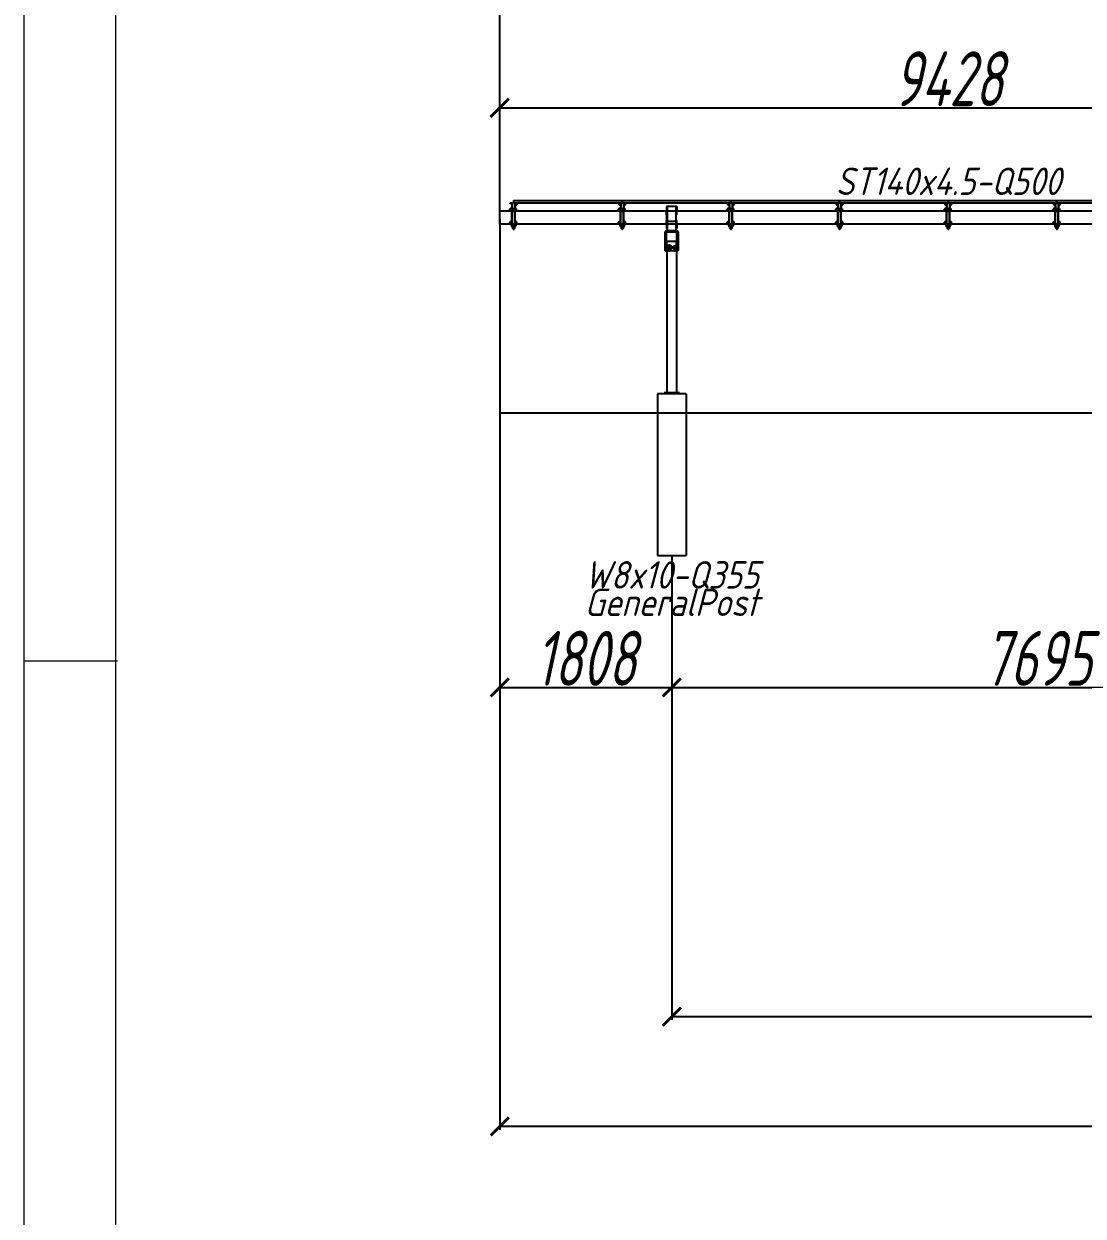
# Model space of a CAD drawing. Header units: millimetres. Extents: x -962 to 79815, y -55582 to 115780.
# Drawn here: x -962 to 10170, y -18576 to -6041 of the extents above; entities that cross this region are included whole.
import ezdxf
from ezdxf.enums import TextEntityAlignment as Align

# ---------------------------------------------------------------- set-up
doc = ezdxf.new("R2010")
doc.units = ezdxf.units.MM
doc.linetypes.add('HIDDEN', pattern=[9.525, 6.35, -3.175])
doc.layers.add('01 Heavy line', color=7, linetype='Continuous', lineweight=18)
doc.layers.add('01-Dimension', color=4, linetype='Continuous')
doc.layers.add('03-Text', color=3, linetype='Continuous')
doc.styles.add('GreenexSolar', font='gbeitc.shx', dxfattribs={"width": 0.8, "height": 576.977143})
doc.dimstyles.new('GreenexSolar', dxfattribs={"dimtxt": 3, "dimasz": 1, "dimexe": 0.18, "dimexo": 0.0625, "dimgap": 0.09, "dimtad": 1, "dimtih": 1, "dimtoh": 1, "dimdec": 0, "dimzin": 0, "dimdsep": 46, "dimtxsty": 'GreenexSolar', "dimblk": 'ARCHTICK', "dimcen": 0.09, "dimclrd": 4, "dimclre": 4, "dimclrt": 3, "dimadec": 0, "dimazin": 0, "dimtfac": 1, "dimtdec": 4, "dimtofl": 0, "dimtmove": 0, "dimatfit": 3, "dimfxl": 1, "dimtolj": 1, "dimtzin": 0, "dimarcsym": 0})

# ---------------------------------------------------------------- blocks, each defined once
blk = doc.blocks.new('00-Greenex-京立蔚蓝英文图框')
at = {"layer": '01 Heavy line', "color": 4}
for p, q in [((-5, 8), (-5, -289)), ((0.122, -66.249), (-5, -66.249))]:
    blk.add_line(p, q, dxfattribs=at)
at = {"layer": '01 Heavy line', "color": 7, "lineweight": 18}
blk.add_line((0, 0), (0, -283.776), dxfattribs=at)
blk = doc.blocks.new('*U103')
at = {"color": 7, "linetype": 'Continuous', "lineweight": 25}
for p, q in [((-39, 150), (-39, 148)), ((-16, 150), (-39, 150)), ((-16, 148), (-39, 148)), ((-16, 148), (-16, 150)), ((-15, 72), (-15, 148)), ((-13, 148), (-15, 148)), ((-13, 72), (-13, 148)), ((15, 148), (13, 148)), ((13, 148), (13, 72)), ((15, 148), (15, 72)), ((16, 150), (16, 148)), ((39, 150), (16, 150)), ((39, 148), (16, 148)), ((19, 148), (19, 147)), ((19, 147), (35, 147)), ((20, 144), (20, 139)), ((21, 147), (21, 145)), ((21, 145), (21, 144)), ((27, 145), (21, 145)), ((21, 138), (21, 138)), ((21, 138), (34, 138)), ((23, 144), (23, 139)), ((23, 138), (23, 135)), ((23, 135), (24, 134)), ((23, 135), (31, 135)), ((31, 134), (24, 134)), ((27, 145), (29, 145)), ((34, 145), (29, 145)), ((30, 144), (30, 139)), ((31, 135), (31, 138)), ((31, 134), (31, 135)), ((34, 145), (34, 147)), ((34, 144), (34, 145)), ((35, 144), (34, 144)), ((34, 139), (35, 139)), ((34, 138), (34, 138)), ((35, 147), (35, 148)), ((35, 144), (35, 139)), ((39, 148), (39, 150)), ((-34, 91), (-38, 91)), ((-38, 91), (-38, 90)), ((-38, 91), (-38, 79)), ((-38, 80), (-38, 90)), ((-38, 80), (-38, 79)), ((-38, 79), (-34, 79)), ((-34, 94), (-34, 94)), ((-34, 94), (-34, 78)), ((-34, 78), (-34, 76)), ((-34, 76), (-34, 76)), ((-24, 94), (-33, 94)), ((-24, 85), (-33, 85)), ((-24, 76), (-33, 76)), ((-23, 94), (-24, 94)), ((-24, 76), (-23, 76)), ((-20, 95), (-23, 95)), ((-23, 75), (-23, 95)), ((-23, 75), (-20, 75)), ((-18, 97), (-20, 97)), ((-20, 97), (-20, 97)), ((-20, 73), (-20, 97)), ((-20, 73), (-18, 73)), ((-16, 104), (-18, 104)), ((-18, 96), (-18, 104)), ((-18, 97), (-18, 97)), ((-18, 73), (-18, 97)), ((-16, 96), (-18, 96)), ((-18, 80), (-18, 96)), ((-16, 80), (-18, 80)), ((-18, 70), (-18, 80)), ((-16, 70), (-18, 70)), ((-18, -70), (-18, 70)), ((-16, 96), (-16, 104)), ((-16, 80), (-16, 96)), ((-15, 91), (-16, 91)), ((-16, 70), (-16, 80)), ((-16, 79), (-15, 79)), ((-15, 72), (-13, 72)), ((-14, 65), (-14, 67)), ((14, 67), (-14, 67)), ((-14, -72), (-14, 65)), ((14, 65), (-14, 65)), ((13, 91), (-13, 91)), ((-13, 79), (13, 79)), ((-12, 71), (-12, 70)), ((12, 71), (-12, 71)), ((12, 70), (-12, 70)), ((-11, 74), (-11, 79)), ((-9, 74), (-11, 74)), ((-9, 74), (-9, 79)), ((-9, 74), (-9, 79)), ((-9, 74), (-8, 73)), ((-9, 74), (-9, 74)), ((0, 74), (-9, 74)), ((-9, 73), (-9, 71)), ((-9, 73), (9, 73)), ((-6, 70), (-6, 67)), ((0, 74), (0, 79)), ((9, 74), (0, 74)), ((6, 67), (6, 70)), ((8, 73), (9, 74)), ((9, 79), (9, 74)), ((9, 74), (9, 79)), ((9, 74), (11, 74)), ((9, 74), (9, 74)), ((9, 73), (9, 71)), ((11, 79), (11, 74)), ((12, 70), (12, 71)), ((13, 72), (15, 72)), ((14, 65), (14, 67)), ((14, -72), (14, 65)), ((16, 91), (15, 91)), ((15, 79), (16, 79)), ((16, 104), (18, 104)), ((16, 104), (16, 96)), ((16, 96), (18, 96)), ((16, 96), (16, 80)), ((16, 80), (18, 80)), ((16, 80), (16, 70)), ((16, 70), (18, 70)), ((18, 104), (18, 96)), ((20, 97), (18, 97)), ((18, 96), (18, 80)), ((18, 80), (18, 70)), ((18, 73), (20, 73)), ((18, -70), (18, 70)), ((20, 97), (20, 97)), ((20, 73), (20, 97)), ((21, 94), (20, 93)), ((20, 77), (21, 76)), ((21, 85), (21, 94)), ((21, 94), (27, 94)), ((21, 85), (27, 85)), ((21, 76), (21, 85)), ((21, 76), (27, 76)), ((27, 94), (28, 89)), ((28, 89), (27, 85)), ((27, 85), (28, 80)), ((28, 80), (27, 76)), ((28, 94), (28, 89)), ((28, 89), (28, 80)), ((28, 80), (28, 76)), ((-37, -47), (-40, -47)), ((-40, -47), (-40, -48)), ((-40, -47), (-40, -59)), ((-40, -58), (-40, -48)), ((-40, -58), (-40, -59)), ((-40, -59), (-37, -59)), ((-36, -44), (-37, -44)), ((-37, -44), (-37, -53)), ((-37, -53), (-37, -62)), ((-37, -62), (-36, -62)), ((-36, -44), (-35, -44)), ((-36, -62), (-36, -62)), ((-27, -44), (-35, -44)), ((-27, -44), (-35, -44)), ((-27, -53), (-35, -53)), ((-27, -62), (-35, -62)), ((-34, -70), (-34, -73)), ((-34, -70), (-24, -70)), ((-34, -73), (-24, -73)), ((-27, -44), (-26, -44)), ((-23, -43), (-26, -43)), ((-26, -63), (-26, -43)), ((-26, -44), (-26, -44)), ((-26, -62), (-26, -62)), ((-26, -62), (-26, -62)), ((-26, -63), (-23, -63)), ((-24, -73), (-24, -70)), ((-22, -41), (-23, -41)), ((-23, -65), (-23, -41)), ((-23, -65), (-22, -65)), ((-22, -40), (-22, -35)), ((-22, -35), (-19, -35)), ((-19, -40), (-22, -40)), ((-22, -40), (-22, -90)), ((-22, -90), (-19, -90)), ((-19, -35), (-19, -40)), ((-19, -40), (-19, -90)), ((-18, -47), (-19, -47)), ((-19, -59), (-18, -59)), ((-17, -92), (-17, -95)), ((-17, -92), (17, -92)), ((-17, -95), (17, -95)), ((14, -72), (-14, -72)), ((-12, -97), (-12, -100)), ((12, -97), (-12, -97)), ((12, -100), (-12, -100)), ((-10, -100), (-10, -103)), ((10, -103), (-10, -103)), ((-9, -103), (-9, -103)), ((-9, -103), (-9, -103)), ((-9, -104), (-9, -112)), ((-9, -104), (-9, -112)), ((-9, -113), (-9, -114)), ((-9, -113), (-9, -113)), ((-9, -114), (0, -114)), ((-6, -72), (-6, -92)), ((-6, -95), (-6, -97)), ((-6, -114), (-6, -121)), ((-6, -121), (-5, -122)), ((-6, -121), (6, -121)), ((5, -122), (-5, -122)), ((0, -104), (0, -112)), ((0, -114), (9, -114)), ((5, -122), (6, -121)), ((6, -92), (6, -72)), ((6, -97), (6, -95)), ((6, -121), (6, -114)), ((9, -103), (9, -103)), ((9, -103), (9, -103)), ((9, -104), (9, -112)), ((9, -104), (9, -104)), ((9, -104), (9, -112)), ((9, -112), (9, -113)), ((9, -114), (9, -113)), ((9, -113), (9, -113)), ((10, -103), (10, -100)), ((12, -100), (12, -97)), ((17, -95), (17, -92)), ((19, -47), (18, -47)), ((18, -59), (19, -59)), ((19, -40), (19, -35)), ((19, -35), (22, -35)), ((22, -40), (19, -40)), ((19, -90), (19, -40)), ((19, -90), (22, -90)), ((22, -35), (22, -40)), ((22, -90), (22, -40)), ((24, -41), (22, -41)), ((22, -65), (24, -65)), ((24, -65), (24, -41)), ((25, -44), (24, -45)), ((24, -61), (25, -62)), ((24, -73), (24, -70)), ((24, -70), (34, -70)), ((24, -73), (34, -73)), ((25, -44), (31, -44)), ((25, -53), (25, -44)), ((25, -44), (31, -44)), ((25, -44), (25, -44)), ((25, -53), (31, -53)), ((25, -62), (25, -53)), ((25, -62), (31, -62)), ((31, -44), (32, -49)), ((32, -44), (31, -44)), ((31, -44), (32, -44)), ((32, -49), (31, -53)), ((31, -62), (32, -62)), ((32, -44), (32, -49)), ((32, -44), (32, -44)), ((32, -49), (32, -58)), ((32, -58), (32, -62)), ((34, -70), (34, -73))]:
    blk.add_line(p, q, dxfattribs=at)
at = {"color": 7, "linetype": 'Continuous', "lineweight": 25, "flags": 128}
for points in [[(27, 145), (27, 145), (27, 146), (26, 147)], [(27, 147), (28, 146), (28, 145), (29, 145)]]:
    blk.add_lwpolyline(points, dxfattribs=at)
at = {"color": 7, "linetype": 'Continuous', "lineweight": 25}
for centre, radius, start, end in [((-16, 148), 2.5, 0, 90), ((-16, 148), 1, 0, 90), ((16, 148), 2.5, 90, 180), ((16, 148), 1, 90, 180), ((-12, 72), 2.5, 180, 270), ((-12, 72), 1, 180, 270), ((-9, 74), 2.5, 180, 270), ((-9, 74), 0.5, 180, 270), ((9, 74), 2.5, 270, 0), ((9, 74), 0.5, 270, 0), ((12, 72), 1, 270, 0), ((12, 72), 2.5, 270, 0), ((-24, -75), 5, 66.4218, 90), ((-24, -75), 2, 0, 90), ((-17, -90), 5, 180, 270), ((-17, -90), 2, 180, 270), ((17, -90), 2, 270, 0), ((17, -90), 5, 270, 0), ((24, -75), 5, 90, 113.5782), ((24, -75), 2, 90, 180)]:
    blk.add_arc(centre, radius, start, end, dxfattribs=at)
for centre, major_axis, ratio, start_param, end_param in [((-14, 70), (0, 4.87), 0.780501, 1.570796, 3.141593), ((-14, 70), (0, 3.09), 0.646833, 1.570796, 3.141593), ((14, 70), (0, 3.09), 0.646833, 3.141593, 4.712389), ((14, 70), (0, 4.87), 0.780501, 3.141593, 4.712389), ((-14, -70), (3.8, 0), 0.692855, 3.141593, 4.712389), ((14, -70), (3.8, 0), 0.692855, 4.712389, 6.283185)]:
    blk.add_ellipse(centre, major_axis=major_axis, ratio=ratio, start_param=start_param, end_param=end_param, dxfattribs=at)
for points, knots in [([(20, 144), (20, 144), (21, 145), (22, 145), (22, 144), (23, 144)], [0, 0, 0, 0, 0.264872, 0.535502, 1, 1, 1, 1]), ([(23, 139), (22, 139), (22, 138), (21, 138), (21, 139), (20, 139)], [0, 0, 0, 0, 0.264872, 0.535487, 1, 1, 1, 1]), ([(23, 144), (23, 144), (24, 145), (27, 145), (29, 144), (30, 144)], [0, 0, 0, 0, 0.1319, 0.636262, 1, 1, 1, 1]), ([(30, 139), (29, 139), (27, 138), (24, 138), (23, 139), (23, 139)], [0, 0, 0, 0, 0.363738, 0.8681, 1, 1, 1, 1]), ([(30, 144), (30, 144), (31, 145), (33, 145), (34, 144), (35, 144)], [0, 0, 0, 0, 0.264964, 0.53545, 1, 1, 1, 1]), ([(35, 139), (34, 139), (34, 138), (32, 138), (31, 139), (30, 139)], [0, 0, 0, 0, 0.264802, 0.535451, 1, 1, 1, 1]), ([(-33, 85), (-33, 85), (-34, 87), (-34, 88), (-34, 91), (-33, 93), (-33, 94)], [0, 0, 0, 0, 0.131004, 0.38054, 0.636178, 1, 1, 1, 1]), ([(-33, 94), (-33, 94), (-34, 94), (-34, 94), (-34, 94)], [0, 0, 0, 0, 0.529255, 1, 1, 1, 1]), ([(-33, 76), (-33, 77), (-34, 78), (-34, 81), (-34, 83), (-33, 84), (-33, 85)], [0, 0, 0, 0, 0.264605, 0.534949, 0.765344, 1, 1, 1, 1]), ([(-34, 76), (-34, 76), (-34, 76), (-34, 76), (-33, 76), (-33, 76)], [0, 0, 0, 0, 0.069976, 0.530727, 1, 1, 1, 1]), ([(-24, 94), (-24, 93), (-24, 91), (-24, 88), (-24, 87), (-24, 85), (-24, 85)], [0, 0, 0, 0, 0.363821, 0.613049, 0.868997, 1, 1, 1, 1]), ([(-24, 94), (-24, 94), (-24, 94), (-24, 94), (-24, 94), (-24, 94)], [0, 0, 0, 0, 0.069976, 0.530727, 1, 1, 1, 1]), ([(-24, 85), (-24, 84), (-24, 83), (-24, 80), (-24, 78), (-24, 77), (-24, 76)], [0, 0, 0, 0, 0.264605, 0.534949, 0.765344, 1, 1, 1, 1]), ([(-24, 76), (-24, 76), (-24, 76), (-24, 76), (-24, 76)], [0, 0, 0, 0, 0.5292553, 1, 1, 1, 1]), ([(28, 94), (28, 94), (28, 94), (27, 94), (27, 94)], [0, 0, 0, 0, 0.746933, 1, 1, 1, 1]), ([(27, 76), (27, 76), (28, 76), (28, 76), (28, 76)], [0, 0, 0, 0, 0.253067, 1, 1, 1, 1]), ([(-35, -53), (-36, -52), (-36, -51), (-36, -48), (-36, -46), (-36, -45), (-35, -44)], [0, 0, 0, 0, 0.264605, 0.534949, 0.765344, 1, 1, 1, 1]), ([(-35, -44), (-36, -44), (-36, -44), (-36, -44), (-36, -44), (-36, -44)], [0, 0, 0, 0, 0.2511123, 0.7294317, 1, 1, 1, 1]), ([(-35, -62), (-36, -61), (-36, -60), (-36, -57), (-36, -55), (-36, -54), (-35, -53)], [0, 0, 0, 0, 0.264605, 0.534949, 0.765344, 1, 1, 1, 1]), ([(-36, -62), (-36, -62), (-36, -62), (-36, -62), (-36, -62), (-35, -62)], [0, 0, 0, 0, 0.19146, 0.726267, 1, 1, 1, 1]), ([(-27, -44), (-26, -45), (-26, -47), (-26, -49), (-26, -51), (-27, -53), (-27, -53)], [0, 0, 0, 0, 0.264605, 0.534949, 0.765344, 1, 1, 1, 1]), ([(-26, -44), (-26, -44), (-26, -44), (-26, -44), (-27, -44), (-27, -44)], [0, 0, 0, 0, 0.258252, 0.74888, 1, 1, 1, 1]), ([(-27, -53), (-26, -54), (-26, -56), (-26, -58), (-26, -60), (-27, -61), (-27, -62)], [0, 0, 0, 0, 0.264605, 0.534949, 0.765344, 1, 1, 1, 1]), ([(-27, -62), (-27, -62), (-26, -62), (-26, -62), (-26, -62), (-26, -62)], [0, 0, 0, 0, 0.273726, 0.795121, 1, 1, 1, 1]), ([(-9, -104), (-8, -103), (-7, -103), (-4, -103), (-2, -103), (-1, -104), (0, -104)], [0, 0, 0, 0, 0.264605, 0.534949, 0.765344, 1, 1, 1, 1]), ([(-9, -103), (-9, -103), (-9, -103), (-9, -103), (-9, -104), (-9, -104)], [0, 0, 0, 0, 0.226291, 0.738059, 1, 1, 1, 1]), ([(-9, -104), (-9, -103), (-9, -103), (-9, -103), (-9, -103)], [0, 0, 0, 0, 0.578358, 1, 1, 1, 1]), ([(0, -112), (-1, -113), (-2, -113), (-5, -113), (-7, -113), (-8, -113), (-9, -112)], [0, 0, 0, 0, 0.264605, 0.534949, 0.765344, 1, 1, 1, 1]), ([(-9, -112), (-9, -113), (-9, -113), (-9, -113), (-9, -113), (-9, -113)], [0, 0, 0, 0, 0.261933, 0.760864, 1, 1, 1, 1]), ([(-9, -113), (-9, -113), (-9, -113), (-9, -113), (-9, -112)], [0, 0, 0, 0, 0.487354, 1, 1, 1, 1]), ([(0, -104), (1, -103), (2, -103), (5, -103), (7, -103), (8, -104), (9, -104)], [0, 0, 0, 0, 0.264605, 0.534949, 0.765344, 1, 1, 1, 1]), ([(9, -112), (8, -113), (7, -113), (4, -113), (2, -113), (1, -113), (0, -112)], [0, 0, 0, 0, 0.264605, 0.534949, 0.765344, 1, 1, 1, 1]), ([(9, -104), (9, -104), (9, -103), (9, -103), (9, -103), (9, -103)], [0, 0, 0, 0, 0.261933, 0.760864, 1, 1, 1, 1]), ([(9, -104), (9, -103), (9, -103), (9, -103), (9, -103)], [0, 0, 0, 0, 0.578358, 1, 1, 1, 1]), ([(9, -113), (9, -113), (9, -113), (9, -113), (9, -113), (9, -112)], [0, 0, 0, 0, 0.226291, 0.738059, 1, 1, 1, 1]), ([(9, -113), (9, -113), (9, -113), (9, -113), (9, -112)], [0, 0, 0, 0, 0.487354, 1, 1, 1, 1]), ([(31, -53), (32, -54), (32, -55), (32, -57), (32, -58)], [0, 0, 0, 0, 0.2530667, 1, 1, 1, 1]), ([(32, -58), (32, -59), (32, -61), (31, -62), (31, -62)], [0, 0, 0, 0, 0.973005, 1, 1, 1, 1])]:
    blk.add_open_spline(points, degree=3, knots=knots, dxfattribs=at)
blk = doc.blocks.new('*U104')
at = {"color": 7, "linetype": 'Continuous', "lineweight": 25}
for p, q in [((-39, 150), (-39, 148)), ((-16, 150), (-39, 150)), ((-16, 148), (-39, 148)), ((-35, 147), (-35, 148)), ((-19, 147), (-35, 147)), ((-35, 144), (-35, 139)), ((-35, 144), (-34, 144)), ((-34, 139), (-35, 139)), ((-34, 145), (-34, 147)), ((-34, 144), (-34, 145)), ((-34, 145), (-29, 145)), ((-34, 138), (-34, 138)), ((-21, 138), (-34, 138)), ((-31, 135), (-31, 138)), ((-31, 134), (-31, 135)), ((-23, 135), (-31, 135)), ((-31, 134), (-24, 134)), ((-30, 144), (-30, 139)), ((-27, 145), (-29, 145)), ((-27, 145), (-21, 145)), ((-23, 135), (-24, 134)), ((-23, 144), (-23, 139)), ((-23, 138), (-23, 135)), ((-21, 147), (-21, 145)), ((-21, 145), (-21, 144)), ((-21, 138), (-21, 138)), ((-20, 144), (-20, 139)), ((-19, 148), (-19, 147)), ((-16, 148), (-16, 150)), ((-15, 72), (-15, 148)), ((-13, 148), (-15, 148)), ((-13, 72), (-13, 148)), ((15, 148), (13, 148)), ((13, 148), (13, 72)), ((15, 148), (15, 72)), ((16, 150), (16, 148)), ((39, 150), (16, 150)), ((39, 148), (16, 148)), ((19, 148), (19, 147)), ((19, 147), (35, 147)), ((20, 144), (20, 139)), ((21, 147), (21, 145)), ((21, 145), (21, 144)), ((27, 145), (21, 145)), ((21, 138), (21, 138)), ((21, 138), (34, 138)), ((23, 144), (23, 139)), ((23, 138), (23, 135)), ((23, 135), (24, 134)), ((23, 135), (31, 135)), ((31, 134), (24, 134)), ((27, 145), (29, 145)), ((34, 145), (29, 145)), ((30, 144), (30, 139)), ((31, 135), (31, 138)), ((31, 134), (31, 135)), ((34, 145), (34, 147)), ((34, 144), (34, 145)), ((35, 144), (34, 144)), ((34, 139), (35, 139)), ((34, 138), (34, 138)), ((35, 147), (35, 148)), ((35, 144), (35, 139)), ((39, 148), (39, 150)), ((-34, 91), (-38, 91)), ((-38, 91), (-38, 90)), ((-38, 91), (-38, 79)), ((-38, 80), (-38, 90)), ((-38, 80), (-38, 79)), ((-38, 79), (-34, 79)), ((-34, 94), (-34, 94)), ((-34, 94), (-34, 78)), ((-34, 78), (-34, 76)), ((-34, 76), (-34, 76)), ((-24, 94), (-33, 94)), ((-24, 85), (-33, 85)), ((-24, 76), (-33, 76)), ((-23, 94), (-24, 94)), ((-24, 76), (-23, 76)), ((-20, 95), (-23, 95)), ((-23, 75), (-23, 95)), ((-23, 75), (-20, 75)), ((-18, 97), (-20, 97)), ((-20, 97), (-20, 97)), ((-20, 73), (-20, 97)), ((-20, 73), (-18, 73)), ((-16, 104), (-18, 104)), ((-18, 96), (-18, 104)), ((-18, 97), (-18, 97)), ((-18, 73), (-18, 97)), ((-16, 96), (-18, 96)), ((-18, 80), (-18, 96)), ((-16, 80), (-18, 80)), ((-18, 70), (-18, 80)), ((-16, 70), (-18, 70)), ((-18, -70), (-18, 70)), ((-16, 96), (-16, 104)), ((-16, 80), (-16, 96)), ((-15, 91), (-16, 91)), ((-16, 70), (-16, 80)), ((-16, 79), (-15, 79)), ((-15, 72), (-13, 72)), ((-14, 65), (-14, 67)), ((14, 67), (-14, 67)), ((-14, -72), (-14, 65)), ((14, 65), (-14, 65)), ((13, 91), (-13, 91)), ((-13, 79), (13, 79)), ((-12, 71), (-12, 70)), ((12, 71), (-12, 71)), ((12, 70), (-12, 70)), ((-11, 74), (-11, 79)), ((-9, 74), (-11, 74)), ((-9, 74), (-9, 79)), ((-9, 74), (-9, 79)), ((-9, 74), (-8, 73)), ((-9, 74), (-9, 74)), ((0, 74), (-9, 74)), ((-9, 73), (-9, 71)), ((-9, 73), (9, 73)), ((-6, 70), (-6, 67)), ((0, 74), (0, 79)), ((9, 74), (0, 74)), ((6, 67), (6, 70)), ((8, 73), (9, 74)), ((9, 79), (9, 74)), ((9, 74), (9, 79)), ((9, 74), (11, 74)), ((9, 74), (9, 74)), ((9, 73), (9, 71)), ((11, 79), (11, 74)), ((12, 70), (12, 71)), ((13, 72), (15, 72)), ((14, 65), (14, 67)), ((14, -72), (14, 65)), ((16, 91), (15, 91)), ((15, 79), (16, 79)), ((16, 104), (18, 104)), ((16, 104), (16, 96)), ((16, 96), (18, 96)), ((16, 96), (16, 80)), ((16, 80), (18, 80)), ((16, 80), (16, 70)), ((16, 70), (18, 70)), ((18, 104), (18, 96)), ((20, 97), (18, 97)), ((18, 96), (18, 80)), ((18, 80), (18, 70)), ((18, 73), (20, 73)), ((18, -70), (18, 70)), ((20, 97), (20, 97)), ((20, 73), (20, 97)), ((21, 94), (20, 93)), ((20, 77), (21, 76)), ((21, 85), (21, 94)), ((21, 94), (27, 94)), ((21, 85), (27, 85)), ((21, 76), (21, 85)), ((21, 76), (27, 76)), ((27, 94), (28, 89)), ((28, 89), (27, 85)), ((27, 85), (28, 80)), ((28, 80), (27, 76)), ((28, 94), (28, 89)), ((28, 89), (28, 80)), ((28, 80), (28, 76)), ((-37, -47), (-40, -47)), ((-40, -47), (-40, -48)), ((-40, -47), (-40, -59)), ((-40, -58), (-40, -48)), ((-40, -58), (-40, -59)), ((-40, -59), (-37, -59)), ((-36, -44), (-37, -44)), ((-37, -44), (-37, -53)), ((-37, -53), (-37, -62)), ((-37, -62), (-36, -62)), ((-36, -44), (-35, -44)), ((-36, -62), (-36, -62)), ((-27, -44), (-35, -44)), ((-27, -44), (-35, -44)), ((-27, -53), (-35, -53)), ((-27, -62), (-35, -62)), ((-34, -70), (-34, -73)), ((-34, -70), (-24, -70)), ((-34, -73), (-24, -73)), ((-27, -44), (-26, -44)), ((-23, -43), (-26, -43)), ((-26, -63), (-26, -43)), ((-26, -44), (-26, -44)), ((-26, -62), (-26, -62)), ((-26, -62), (-26, -62)), ((-26, -63), (-23, -63)), ((-24, -73), (-24, -70)), ((-22, -41), (-23, -41)), ((-23, -65), (-23, -41)), ((-23, -65), (-22, -65)), ((-22, -40), (-22, -35)), ((-22, -35), (-19, -35)), ((-19, -40), (-22, -40)), ((-22, -40), (-22, -90)), ((-22, -90), (-19, -90)), ((-19, -35), (-19, -40)), ((-19, -40), (-19, -90)), ((-18, -47), (-19, -47)), ((-19, -59), (-18, -59)), ((-17, -92), (-17, -95)), ((-17, -92), (17, -92)), ((-17, -95), (17, -95)), ((14, -72), (-14, -72)), ((-12, -97), (-12, -100)), ((12, -97), (-12, -97)), ((12, -100), (-12, -100)), ((-10, -100), (-10, -103)), ((10, -103), (-10, -103)), ((-9, -103), (-9, -103)), ((-9, -103), (-9, -103)), ((-9, -104), (-9, -112)), ((-9, -104), (-9, -112)), ((-9, -113), (-9, -114)), ((-9, -113), (-9, -113)), ((-9, -114), (0, -114)), ((-6, -72), (-6, -92)), ((-6, -95), (-6, -97)), ((-6, -114), (-6, -121)), ((-6, -121), (-5, -122)), ((-6, -121), (6, -121)), ((5, -122), (-5, -122)), ((0, -104), (0, -112)), ((0, -114), (9, -114)), ((5, -122), (6, -121)), ((6, -92), (6, -72)), ((6, -97), (6, -95)), ((6, -121), (6, -114)), ((9, -103), (9, -103)), ((9, -103), (9, -103)), ((9, -104), (9, -112)), ((9, -104), (9, -104)), ((9, -104), (9, -112)), ((9, -112), (9, -113)), ((9, -114), (9, -113)), ((9, -113), (9, -113)), ((10, -103), (10, -100)), ((12, -100), (12, -97)), ((17, -95), (17, -92)), ((19, -47), (18, -47)), ((18, -59), (19, -59)), ((19, -40), (19, -35)), ((19, -35), (22, -35)), ((22, -40), (19, -40)), ((19, -90), (19, -40)), ((19, -90), (22, -90)), ((22, -35), (22, -40)), ((22, -90), (22, -40)), ((24, -41), (22, -41)), ((22, -65), (24, -65)), ((24, -65), (24, -41)), ((25, -44), (24, -45)), ((24, -61), (25, -62)), ((24, -73), (24, -70)), ((24, -70), (34, -70)), ((24, -73), (34, -73)), ((25, -44), (31, -44)), ((25, -53), (25, -44)), ((25, -44), (31, -44)), ((25, -44), (25, -44)), ((25, -53), (31, -53)), ((25, -62), (25, -53)), ((25, -62), (31, -62)), ((31, -44), (32, -49)), ((32, -44), (31, -44)), ((31, -44), (32, -44)), ((32, -49), (31, -53)), ((31, -62), (32, -62)), ((32, -44), (32, -49)), ((32, -44), (32, -44)), ((32, -49), (32, -58)), ((32, -58), (32, -62)), ((34, -70), (34, -73))]:
    blk.add_line(p, q, dxfattribs=at)
at = {"color": 7, "linetype": 'Continuous', "lineweight": 25, "flags": 128}
for points in [[(-27, 147), (-28, 146), (-28, 145), (-29, 145)], [(-27, 145), (-27, 145), (-27, 146), (-26, 147)], [(27, 145), (27, 145), (27, 146), (26, 147)], [(27, 147), (28, 146), (28, 145), (29, 145)]]:
    blk.add_lwpolyline(points, dxfattribs=at)
at = {"color": 7, "linetype": 'Continuous', "lineweight": 25}
for centre, radius, start, end in [((-16, 148), 2.5, 0, 90), ((-16, 148), 1, 0, 90), ((16, 148), 2.5, 90, 180), ((16, 148), 1, 90, 180), ((-12, 72), 2.5, 180, 270), ((-12, 72), 1, 180, 270), ((-9, 74), 2.5, 180, 270), ((-9, 74), 0.5, 180, 270), ((9, 74), 2.5, 270, 0), ((9, 74), 0.5, 270, 0), ((12, 72), 1, 270, 0), ((12, 72), 2.5, 270, 0), ((-24, -75), 5, 66.4218, 90), ((-24, -75), 2, 0, 90), ((-17, -90), 5, 180, 270), ((-17, -90), 2, 180, 270), ((17, -90), 2, 270, 0), ((17, -90), 5, 270, 0), ((24, -75), 5, 90, 113.5782), ((24, -75), 2, 90, 180)]:
    blk.add_arc(centre, radius, start, end, dxfattribs=at)
for centre, major_axis, ratio, start_param, end_param in [((-14, 70), (0, 4.87), 0.780501, 1.570796, 3.141593), ((-14, 70), (0, 3.09), 0.646833, 1.570796, 3.141593), ((14, 70), (0, 3.09), 0.646833, 3.141593, 4.712389), ((14, 70), (0, 4.87), 0.780501, 3.141593, 4.712389), ((-14, -70), (3.8, 0), 0.692855, 3.141593, 4.712389), ((14, -70), (3.8, 0), 0.692855, 4.712389, 6.283185)]:
    blk.add_ellipse(centre, major_axis=major_axis, ratio=ratio, start_param=start_param, end_param=end_param, dxfattribs=at)
for points, knots in [([(-30, 144), (-30, 144), (-31, 145), (-33, 145), (-34, 144), (-35, 144)], [0, 0, 0, 0, 0.264964, 0.53545, 1, 1, 1, 1]), ([(-35, 139), (-34, 139), (-34, 138), (-32, 138), (-31, 139), (-30, 139)], [0, 0, 0, 0, 0.264802, 0.535451, 1, 1, 1, 1]), ([(-23, 144), (-23, 144), (-24, 145), (-27, 145), (-29, 144), (-30, 144)], [0, 0, 0, 0, 0.1319, 0.636262, 1, 1, 1, 1]), ([(-30, 139), (-29, 139), (-27, 138), (-24, 138), (-23, 139), (-23, 139)], [0, 0, 0, 0, 0.363738, 0.8681, 1, 1, 1, 1]), ([(-20, 144), (-20, 144), (-21, 145), (-22, 145), (-22, 144), (-23, 144)], [0, 0, 0, 0, 0.264872, 0.535502, 1, 1, 1, 1]), ([(-23, 139), (-22, 139), (-22, 138), (-21, 138), (-21, 139), (-20, 139)], [0, 0, 0, 0, 0.264872, 0.535487, 1, 1, 1, 1]), ([(20, 144), (20, 144), (21, 145), (22, 145), (22, 144), (23, 144)], [0, 0, 0, 0, 0.264872, 0.535502, 1, 1, 1, 1]), ([(23, 139), (22, 139), (22, 138), (21, 138), (21, 139), (20, 139)], [0, 0, 0, 0, 0.264872, 0.535487, 1, 1, 1, 1]), ([(23, 144), (23, 144), (24, 145), (27, 145), (29, 144), (30, 144)], [0, 0, 0, 0, 0.1319, 0.636262, 1, 1, 1, 1]), ([(30, 139), (29, 139), (27, 138), (24, 138), (23, 139), (23, 139)], [0, 0, 0, 0, 0.363738, 0.8681, 1, 1, 1, 1]), ([(30, 144), (30, 144), (31, 145), (33, 145), (34, 144), (35, 144)], [0, 0, 0, 0, 0.264964, 0.53545, 1, 1, 1, 1]), ([(35, 139), (34, 139), (34, 138), (32, 138), (31, 139), (30, 139)], [0, 0, 0, 0, 0.264802, 0.535451, 1, 1, 1, 1]), ([(-33, 85), (-33, 85), (-34, 87), (-34, 88), (-34, 91), (-33, 93), (-33, 94)], [0, 0, 0, 0, 0.131004, 0.38054, 0.636178, 1, 1, 1, 1]), ([(-33, 94), (-33, 94), (-34, 94), (-34, 94), (-34, 94)], [0, 0, 0, 0, 0.529255, 1, 1, 1, 1]), ([(-33, 76), (-33, 77), (-34, 78), (-34, 81), (-34, 83), (-33, 84), (-33, 85)], [0, 0, 0, 0, 0.264605, 0.534949, 0.765344, 1, 1, 1, 1]), ([(-34, 76), (-34, 76), (-34, 76), (-34, 76), (-33, 76), (-33, 76)], [0, 0, 0, 0, 0.069976, 0.530727, 1, 1, 1, 1]), ([(-24, 94), (-24, 93), (-24, 91), (-24, 88), (-24, 87), (-24, 85), (-24, 85)], [0, 0, 0, 0, 0.363821, 0.613049, 0.868997, 1, 1, 1, 1]), ([(-24, 94), (-24, 94), (-24, 94), (-24, 94), (-24, 94), (-24, 94)], [0, 0, 0, 0, 0.069976, 0.530727, 1, 1, 1, 1]), ([(-24, 85), (-24, 84), (-24, 83), (-24, 80), (-24, 78), (-24, 77), (-24, 76)], [0, 0, 0, 0, 0.264605, 0.534949, 0.765344, 1, 1, 1, 1]), ([(-24, 76), (-24, 76), (-24, 76), (-24, 76), (-24, 76)], [0, 0, 0, 0, 0.5292553, 1, 1, 1, 1]), ([(28, 94), (28, 94), (28, 94), (27, 94), (27, 94)], [0, 0, 0, 0, 0.746933, 1, 1, 1, 1]), ([(27, 76), (27, 76), (28, 76), (28, 76), (28, 76)], [0, 0, 0, 0, 0.253067, 1, 1, 1, 1]), ([(-35, -53), (-36, -52), (-36, -51), (-36, -48), (-36, -46), (-36, -45), (-35, -44)], [0, 0, 0, 0, 0.264605, 0.534949, 0.765344, 1, 1, 1, 1]), ([(-35, -44), (-36, -44), (-36, -44), (-36, -44), (-36, -44), (-36, -44)], [0, 0, 0, 0, 0.2511123, 0.7294317, 1, 1, 1, 1]), ([(-35, -62), (-36, -61), (-36, -60), (-36, -57), (-36, -55), (-36, -54), (-35, -53)], [0, 0, 0, 0, 0.264605, 0.534949, 0.765344, 1, 1, 1, 1]), ([(-36, -62), (-36, -62), (-36, -62), (-36, -62), (-36, -62), (-35, -62)], [0, 0, 0, 0, 0.19146, 0.726267, 1, 1, 1, 1]), ([(-27, -44), (-26, -45), (-26, -47), (-26, -49), (-26, -51), (-27, -53), (-27, -53)], [0, 0, 0, 0, 0.264605, 0.534949, 0.765344, 1, 1, 1, 1]), ([(-26, -44), (-26, -44), (-26, -44), (-26, -44), (-27, -44), (-27, -44)], [0, 0, 0, 0, 0.258252, 0.74888, 1, 1, 1, 1]), ([(-27, -53), (-26, -54), (-26, -56), (-26, -58), (-26, -60), (-27, -61), (-27, -62)], [0, 0, 0, 0, 0.264605, 0.534949, 0.765344, 1, 1, 1, 1]), ([(-27, -62), (-27, -62), (-26, -62), (-26, -62), (-26, -62), (-26, -62)], [0, 0, 0, 0, 0.273726, 0.795121, 1, 1, 1, 1]), ([(-9, -104), (-8, -103), (-7, -103), (-4, -103), (-2, -103), (-1, -104), (0, -104)], [0, 0, 0, 0, 0.264605, 0.534949, 0.765344, 1, 1, 1, 1]), ([(-9, -103), (-9, -103), (-9, -103), (-9, -103), (-9, -104), (-9, -104)], [0, 0, 0, 0, 0.226291, 0.738059, 1, 1, 1, 1]), ([(-9, -104), (-9, -103), (-9, -103), (-9, -103), (-9, -103)], [0, 0, 0, 0, 0.578358, 1, 1, 1, 1]), ([(0, -112), (-1, -113), (-2, -113), (-5, -113), (-7, -113), (-8, -113), (-9, -112)], [0, 0, 0, 0, 0.264605, 0.534949, 0.765344, 1, 1, 1, 1]), ([(-9, -112), (-9, -113), (-9, -113), (-9, -113), (-9, -113), (-9, -113)], [0, 0, 0, 0, 0.261933, 0.760864, 1, 1, 1, 1]), ([(-9, -113), (-9, -113), (-9, -113), (-9, -113), (-9, -112)], [0, 0, 0, 0, 0.487354, 1, 1, 1, 1]), ([(0, -104), (1, -103), (2, -103), (5, -103), (7, -103), (8, -104), (9, -104)], [0, 0, 0, 0, 0.264605, 0.534949, 0.765344, 1, 1, 1, 1]), ([(9, -112), (8, -113), (7, -113), (4, -113), (2, -113), (1, -113), (0, -112)], [0, 0, 0, 0, 0.264605, 0.534949, 0.765344, 1, 1, 1, 1]), ([(9, -104), (9, -104), (9, -103), (9, -103), (9, -103), (9, -103)], [0, 0, 0, 0, 0.261933, 0.760864, 1, 1, 1, 1]), ([(9, -104), (9, -103), (9, -103), (9, -103), (9, -103)], [0, 0, 0, 0, 0.578358, 1, 1, 1, 1]), ([(9, -113), (9, -113), (9, -113), (9, -113), (9, -113), (9, -112)], [0, 0, 0, 0, 0.226291, 0.738059, 1, 1, 1, 1]), ([(9, -113), (9, -113), (9, -113), (9, -113), (9, -112)], [0, 0, 0, 0, 0.487354, 1, 1, 1, 1]), ([(31, -53), (32, -54), (32, -55), (32, -57), (32, -58)], [0, 0, 0, 0, 0.2530667, 1, 1, 1, 1]), ([(32, -58), (32, -59), (32, -61), (31, -62), (31, -62)], [0, 0, 0, 0, 0.973005, 1, 1, 1, 1])]:
    blk.add_open_spline(points, degree=3, knots=knots, dxfattribs=at)
blk = doc.blocks.new('*U106')
at = {"color": 7, "linetype": 'Continuous', "lineweight": 25}
for p, q in [((-48, 115), (-54, 115)), ((-54, 115), (-54, 65)), ((-48, 65), (-54, 65)), ((-54, 30), (-54, 65)), ((-54, 30), (-45, 30)), ((-48, 115), (-48, 65)), ((-45, 107), (-48, 107)), ((-48, 65), (-48, 49)), ((-48, 49), (-45, 49)), ((45, 115), (-45, 115)), ((-45, -37), (-45, 115)), ((45, -37), (45, 115)), ((48, 107), (45, 107)), ((45, 49), (48, 49)), ((45, 30), (54, 30)), ((54, 115), (48, 115)), ((48, 115), (48, 65)), ((48, 65), (54, 65)), ((48, 49), (48, 65)), ((54, 115), (54, 65)), ((54, 30), (54, 65)), ((-54, -65), (-54, -30)), ((-54, -30), (-45, -30)), ((-54, -65), (-48, -65)), ((-54, -65), (-54, -115)), ((-54, -115), (-48, -115)), ((-45, -49), (-48, -49)), ((-48, -49), (-48, -65)), ((-48, -65), (-48, -115)), ((-48, -107), (-45, -107)), ((-45, -37), (45, -37)), ((-45, -137), (-45, -37)), ((45, -30), (54, -30)), ((45, -137), (45, -37)), ((48, -49), (45, -49)), ((45, -107), (48, -107)), ((48, -65), (48, -49)), ((54, -65), (48, -65)), ((48, -65), (48, -115)), ((48, -115), (54, -115)), ((54, -65), (54, -30)), ((54, -65), (54, -115)), ((-69, -348), (-69, -154)), ((-69, -154), (-61, -154)), ((-60, -151), (-68, -151)), ((-68, -151), (-68, -154)), ((-61, -348), (-61, -154)), ((-55, -154), (-61, -154)), ((-60, -151), (-60, -154)), ((55, -138), (-55, -138)), ((-55, -154), (-55, -138)), ((-55, -348), (-55, -154)), ((55, -154), (-55, -154)), ((-45, -137), (45, -137)), ((-45, -138), (-45, -137)), ((45, -137), (45, -138)), ((55, -154), (55, -138)), ((55, -348), (55, -154)), ((61, -154), (55, -154)), ((60, -151), (68, -151)), ((60, -154), (60, -151)), ((69, -154), (61, -154)), ((61, -154), (61, -348)), ((68, -154), (68, -151)), ((69, -154), (69, -348)), ((-69, -348), (-61, -348)), ((-61, -348), (-55, -348)), ((55, -348), (-55, -348)), ((-51, -348), (-51, -1844)), ((51, -348), (51, -1844)), ((55, -348), (61, -348)), ((69, -348), (61, -348)), ((-150, -3554), (150, -3554))]:
    blk.add_line(p, q, dxfattribs=at)
for p, q in [((-54, 115), (-54, -116)), ((150, -1854), (-150, -1854)), ((-150, -1854), (-150, -3554)), ((80, -1844), (-80, -1844)), ((-80, -1844), (-80, -1854)), ((80, -1854), (80, -1844)), ((150, -1854), (150, -3554))]:
    blk.add_line(p, q)
at = {"linetype": 'HIDDEN'}
for p, q in [((-51, -348), (-51, -253)), ((51, -253), (-51, -253)), ((51, -348), (51, -253))]:
    blk.add_line(p, q, dxfattribs=at)
at = {"color": 7, "linetype": 'Continuous', "lineweight": 25}
for centre, radius in [((-28, -313), 25), ((-28, -313), 11.6), ((-28, -313), 8), ((-28, -313), 7.2), ((28, -313), 15), ((28, -313), 11.6), ((28, -313), 8), ((28, -313), 7.2)]:
    blk.add_circle(centre, radius, dxfattribs=at)
for centre, radius, start, end in [((-55, -151), 13, 90, 180), ((-55, -151), 5, 90, 180), ((55, -151), 13, 0, 90), ((55, -151), 5, 0, 90), ((-28, -313), 12.6, 118.478, 149.5257), ((-28, -343), 8.75, 214.8499, 325.1501), ((-28, -313), 12.6, 57.2746, 87.7186), ((-28, -313), 12.5, 356.2855, 27.1182), ((28, -313), 12.6, 216.7967, 247.2408), ((28, -343), 8.75, 214.8499, 325.1501), ((28, -313), 12.5, 278.0001, 309.0479)]:
    blk.add_arc(centre, radius, start, end, dxfattribs=at)
for points, knots in [([(-31, -299), (-31, -300), (-33, -302), (-36, -304), (-38, -307), (-40, -308), (-41, -309)], [0, 0, 0, 0, 0.264607, 0.534953, 0.765346, 1, 1, 1, 1]), ([(-41, -309), (-40, -310), (-40, -312), (-39, -316), (-38, -319), (-38, -321), (-38, -322)], [0, 0, 0, 0, 0.264607, 0.534953, 0.765346, 1, 1, 1, 1]), ([(-38, -322), (-36, -323), (-33, -324), (-29, -325), (-27, -326), (-25, -326), (-24, -327)], [0, 0, 0, 0, 0.364276, 0.613562, 0.86957, 1, 1, 1, 1]), ([(-17, -304), (-18, -303), (-20, -303), (-22, -302), (-26, -301), (-29, -300), (-31, -299)], [0, 0, 0, 0, 0.13043, 0.380026, 0.635722, 1, 1, 1, 1]), ([(-24, -327), (-24, -326), (-22, -324), (-19, -322), (-17, -319), (-15, -318), (-14, -317)], [0, 0, 0, 0, 0.264607, 0.534953, 0.765346, 1, 1, 1, 1]), ([(-14, -317), (-15, -316), (-15, -314), (-16, -310), (-17, -307), (-17, -305), (-17, -304)], [0, 0, 0, 0, 0.264607, 0.534953, 0.765346, 1, 1, 1, 1]), ([(17, -305), (16, -306), (16, -308), (16, -312), (15, -315), (15, -317), (15, -318)], [0, 0, 0, 0, 0.264607, 0.534953, 0.765346, 1, 1, 1, 1]), ([(15, -318), (15, -319), (17, -320), (19, -321), (22, -324), (24, -326), (26, -327)], [0, 0, 0, 0, 0.1304302, 0.3800258, 0.6357223, 1, 1, 1, 1]), ([(29, -299), (28, -300), (26, -301), (23, -302), (19, -303), (17, -304), (17, -305)], [0, 0, 0, 0, 0.2646075, 0.534953, 0.7653458, 1, 1, 1, 1]), ([(26, -327), (27, -326), (29, -325), (32, -324), (36, -323), (38, -322), (38, -321)], [0, 0, 0, 0, 0.264607, 0.534953, 0.765346, 1, 1, 1, 1]), ([(40, -308), (39, -307), (37, -305), (34, -302), (31, -301), (30, -300), (29, -299)], [0, 0, 0, 0, 0.364276, 0.613562, 0.86957, 1, 1, 1, 1]), ([(38, -321), (39, -320), (39, -318), (39, -314), (40, -311), (40, -309), (40, -308)], [0, 0, 0, 0, 0.264607, 0.534953, 0.765346, 1, 1, 1, 1])]:
    blk.add_open_spline(points, degree=3, knots=knots, dxfattribs=at)
blk = doc.blocks.new('_ArchTick')
at = {"color": 0, "linetype": 'ByBlock', "const_width": 0.15}
blk.add_lwpolyline([(-0.5, -0.5), (0.5, 0.5)], dxfattribs=at)
blk = doc.blocks.new('*D176')
at = {"layer": '01-Dimension', "color": 4, "lineweight": -2, "transparency": 16777216}
for p, q in [((4039, -8066), (4039, -6889)), ((13467, -8066), (13467, -6889)), ((4039, -6924), (13467, -6924))]:
    blk.add_line(p, q, dxfattribs=at)
at = {"layer": 'Defpoints', "color": 0, "transparency": 16777216}
for p in [(13467, -6924), (4039, -8078), (13467, -8078)]:
    blk.add_point(p, dxfattribs=at)
at = {"layer": '01-Dimension', "color": 4, "lineweight": -2, "transparency": 16777216, "xscale": 192.3257142857143, "yscale": 192.3257142857143, "zscale": 192.3257142857143, "rotation": 180}
blk.add_blockref('_ArchTick', (4039, -6924), dxfattribs=at)
at = {"layer": '01-Dimension', "color": 4, "lineweight": -2, "transparency": 16777216, "xscale": 192.3257142857143, "yscale": 192.3257142857143, "zscale": 192.3257142857143}
blk.add_blockref('_ArchTick', (13467, -6924), dxfattribs=at)
at = {"layer": '01-Dimension', "color": 3, "transparency": 16777216, "insert": (8753, -6618), "char_height": 577, "attachment_point": 5, "style": 'GreenexSolar'}
blk.add_mtext('\\A1;9428', dxfattribs=at)
blk = doc.blocks.new('*D183')
at = {"layer": '01-Dimension', "color": 4, "lineweight": -2, "transparency": 16777216}
for p, q in [((4039, -8066), (4039, -5735)), ((65483, -8066), (65483, -5735)), ((4039, -5770), (65483, -5770))]:
    blk.add_line(p, q, dxfattribs=at)
at = {"layer": 'Defpoints', "color": 0, "transparency": 16777216}
for p in [(65483, -5770), (4039, -8078), (65483, -8078)]:
    blk.add_point(p, dxfattribs=at)
at = {"layer": '01-Dimension', "color": 4, "lineweight": -2, "transparency": 16777216, "xscale": 192.3257142857143, "yscale": 192.3257142857143, "zscale": 192.3257142857143, "rotation": 180}
blk.add_blockref('_ArchTick', (4039, -5770), dxfattribs=at)
at = {"layer": '01-Dimension', "color": 4, "lineweight": -2, "transparency": 16777216, "xscale": 192.3257142857143, "yscale": 192.3257142857143, "zscale": 192.3257142857143}
blk.add_blockref('_ArchTick', (65483, -5770), dxfattribs=at)
at = {"layer": '01-Dimension', "color": 3, "transparency": 16777216, "insert": (34761, -5464), "char_height": 577, "attachment_point": 5, "style": 'GreenexSolar'}
blk.add_mtext('\\A1;61444', dxfattribs=at)
blk = doc.blocks.new('*D184')
at = {"layer": '01-Dimension', "color": 4, "lineweight": -2, "transparency": 16777216}
for p, q in [((4039, -8090), (4039, -13051)), ((5847, -11644), (5847, -13051)), ((4039, -13017), (5847, -13017))]:
    blk.add_line(p, q, dxfattribs=at)
at = {"layer": 'Defpoints', "color": 0, "transparency": 16777216}
for p in [(4039, -8078), (5847, -11632), (5847, -13017)]:
    blk.add_point(p, dxfattribs=at)
at = {"layer": '01-Dimension', "color": 4, "lineweight": -2, "transparency": 16777216, "xscale": 192.3257142857143, "yscale": 192.3257142857143, "zscale": 192.3257142857143, "rotation": 180}
blk.add_blockref('_ArchTick', (4039, -13017), dxfattribs=at)
at = {"layer": '01-Dimension', "color": 4, "lineweight": -2, "transparency": 16777216, "xscale": 192.3257142857143, "yscale": 192.3257142857143, "zscale": 192.3257142857143}
blk.add_blockref('_ArchTick', (5847, -13017), dxfattribs=at)
at = {"layer": '01-Dimension', "color": 3, "transparency": 16777216, "insert": (4943, -12711), "char_height": 577, "attachment_point": 5, "style": 'GreenexSolar'}
blk.add_mtext('\\A1;1808', dxfattribs=at)
blk = doc.blocks.new('*D186')
at = {"layer": '01-Dimension', "color": 4, "lineweight": -2, "transparency": 16777216}
for p, q in [((5847, -11644), (5847, -13051)), ((13542, -11644), (13542, -13051)), ((5847, -13017), (13542, -13017))]:
    blk.add_line(p, q, dxfattribs=at)
at = {"layer": 'Defpoints', "color": 0, "transparency": 16777216}
for p in [(5847, -11632), (13542, -11632), (13542, -13017)]:
    blk.add_point(p, dxfattribs=at)
at = {"layer": '01-Dimension', "color": 4, "lineweight": -2, "transparency": 16777216, "xscale": 192.3257142857143, "yscale": 192.3257142857143, "zscale": 192.3257142857143, "rotation": 180}
blk.add_blockref('_ArchTick', (5847, -13017), dxfattribs=at)
at = {"layer": '01-Dimension', "color": 4, "lineweight": -2, "transparency": 16777216, "xscale": 192.3257142857143, "yscale": 192.3257142857143, "zscale": 192.3257142857143}
blk.add_blockref('_ArchTick', (13542, -13017), dxfattribs=at)
at = {"layer": '01-Dimension', "color": 3, "transparency": 16777216, "insert": (9694, -12711), "char_height": 577, "attachment_point": 5, "style": 'GreenexSolar'}
blk.add_mtext('\\A1;7695', dxfattribs=at)
blk = doc.blocks.new('*D194')
at = {"layer": '01-Dimension', "color": 4, "lineweight": -2, "transparency": 16777216}
for p, q in [((4039, -11644), (4039, -17667)), ((33847, -11644), (33847, -17667)), ((33847, -17632), (4039, -17632))]:
    blk.add_line(p, q, dxfattribs=at)
at = {"layer": 'Defpoints', "color": 0, "transparency": 16777216}
for p in [(4039, -11632), (33847, -11632), (4039, -17632)]:
    blk.add_point(p, dxfattribs=at)
at = {"layer": '01-Dimension', "color": 4, "lineweight": -2, "transparency": 16777216, "xscale": 192.3257142857143, "yscale": 192.3257142857143, "zscale": 192.3257142857143, "rotation": 180}
blk.add_blockref('_ArchTick', (4039, -17632), dxfattribs=at)
at = {"layer": '01-Dimension', "color": 4, "lineweight": -2, "transparency": 16777216, "xscale": 192.3257142857143, "yscale": 192.3257142857143, "zscale": 192.3257142857143}
blk.add_blockref('_ArchTick', (33847, -17632), dxfattribs=at)
at = {"layer": '01-Dimension', "color": 3, "transparency": 16777216, "insert": (18943, -17327), "char_height": 577, "attachment_point": 5, "style": 'GreenexSolar'}
blk.add_mtext('\\A1;29808', dxfattribs=at)
blk = doc.blocks.new('*D195')
at = {"layer": '01-Dimension', "color": 4, "lineweight": -2, "transparency": 16777216}
for p, q in [((5847, -11644), (5847, -16513)), ((33847, -11644), (33847, -16513)), ((33847, -16479), (5847, -16479))]:
    blk.add_line(p, q, dxfattribs=at)
at = {"layer": 'Defpoints', "color": 0, "transparency": 16777216}
for p in [(5847, -11632), (33847, -11632), (5847, -16479)]:
    blk.add_point(p, dxfattribs=at)
at = {"layer": '01-Dimension', "color": 4, "lineweight": -2, "transparency": 16777216, "xscale": 192.3257142857143, "yscale": 192.3257142857143, "zscale": 192.3257142857143, "rotation": 180}
blk.add_blockref('_ArchTick', (5847, -16479), dxfattribs=at)
at = {"layer": '01-Dimension', "color": 4, "lineweight": -2, "transparency": 16777216, "xscale": 192.3257142857143, "yscale": 192.3257142857143, "zscale": 192.3257142857143}
blk.add_blockref('_ArchTick', (33847, -16479), dxfattribs=at)
at = {"layer": '01-Dimension', "color": 3, "transparency": 16777216, "insert": (19847, -16173), "char_height": 577, "attachment_point": 5, "style": 'GreenexSolar'}
blk.add_mtext('\\A1;28000', dxfattribs=at)

msp = doc.modelspace()

# ---------------------------------------------------------------- linework, layer by layer
msp.add_line((4038.8, -10131.9), (65482.8, -10131.9))
for points in [[(4038.8, -8147.7), (4038.8, -8007.7), (13466.8, -8007.7), (13466.8, -8147.7)], [(4188.8, -7927.7), (4188.8, -7897.7), (5322.8, -7897.7), (5322.8, -7927.7)], [(5330.8, -7927.7), (5330.8, -7897.7), (6464.8, -7897.7), (6464.8, -7927.7)], [(6472.8, -7927.7), (6472.8, -7897.7), (7606.8, -7897.7), (7606.8, -7927.7)], [(7614.8, -7927.7), (7614.8, -7897.7), (8748.8, -7897.7), (8748.8, -7927.7)], [(8756.8, -7927.7), (8756.8, -7897.7), (9890.8, -7897.7), (9890.8, -7927.7)], [(9898.8, -7927.7), (9898.8, -7897.7), (11032.8, -7897.7), (11032.8, -7927.7)]]:
    msp.add_lwpolyline(points, close=True)

# ---------------------------------------------------------------- block references
at = {"xscale": 192.3257142857143, "yscale": 192.3257142857143, "zscale": 192.3257142857143}
msp.add_blockref('00-Greenex-京立蔚蓝英文图框', (0, 0), dxfattribs=at)
for name, p in [('*U103', (4184.8, -8077.7)), ('*U104', (5326.8, -8077.7)), ('*U106', (5846.8, -8077.7)), ('*U104', (6468.8, -8077.7)), ('*U104', (7610.8, -8077.7)), ('*U104', (8752.8, -8077.7)), ('*U104', (9894.8, -8077.7))]:
    msp.add_blockref(name, p)

# ---------------------------------------------------------------- texts
at = {"layer": '03-Text', "style": 'GreenexSolar'}
msp.add_text('ST140x4.5-Q500', height=288.489, dxfattribs=at).set_placement((8752.8, -7840), align=Align.CENTER)
for s, height, p in [('W8x10-Q355', 288.49, (5846.8, -11689.6)), ('GeneralPost', 288.489, (5846.8, -11978.1))]:
    msp.add_text(s, height=height, dxfattribs=at).set_placement(p, align=Align.TOP_CENTER)

# ---------------------------------------------------------------- dimensions: what is measured, and where the dimension line sits
at = {"layer": '01-Dimension'}
for base, p1, p2, picture, middle in [((65482.8, -5769.8), (4038.8, -8077.7), (65482.8, -8077.7), '*D183', (34760.8, -5464)), ((13466.8, -6923.7), (4038.8, -8077.7), (13466.8, -8077.7), '*D176', (8752.8, -6617.9)), ((5846.8, -13016.6), (4038.8, -8077.7), (5846.8, -11631.9), '*D184', (4942.8, -12710.8)), ((4038.8, -17632.5), (33846.8, -11631.9), (4038.8, -11631.9), '*D194', (18942.8, -17326.7)), ((13541.8, -13016.6), (5846.8, -11631.9), (13541.8, -11631.9), '*D186', (9694.3, -12710.8)), ((5846.8, -16478.5), (33846.8, -11631.9), (5846.8, -11631.9), '*D195', (19846.8, -16172.7))]:
    dim = msp.add_linear_dim(base=base, p1=p1, p2=p2, dimstyle='GreenexSolar', override={"dimscale": 192.325714}, dxfattribs=at)
    dim.commit()
    dim.dimension.update_dxf_attribs({"geometry": picture, "text_midpoint": middle})

doc.saveas('drawing.dxf')
